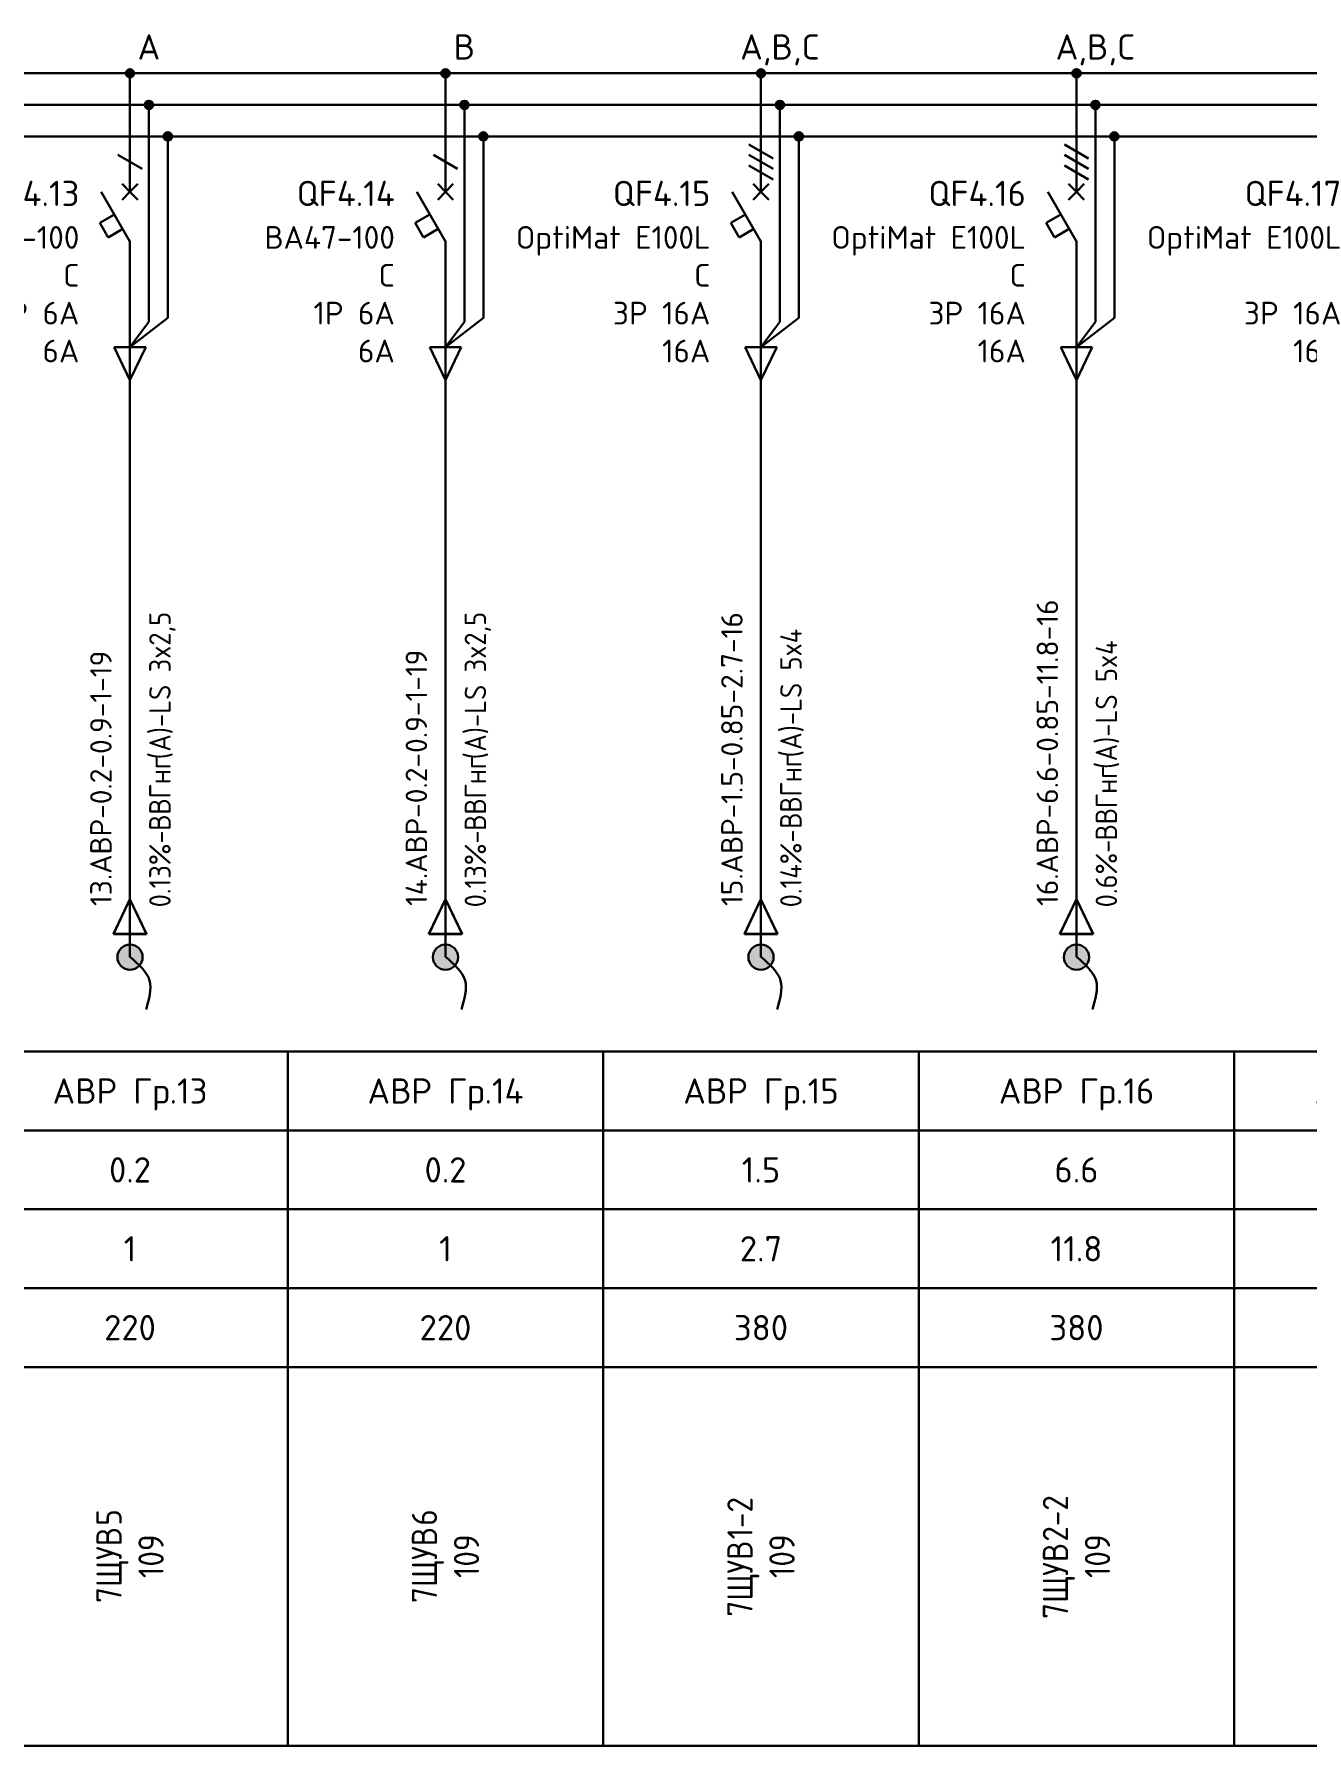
# Model space of a CAD drawing. Header units: millimetres. Extents: x -4379 to 694, y -18291 to 2656.
# Drawn here: x -1829.2 to -1728.4, y -2923.2 to -2787.7 of the extents above; entities that cross this region are included whole.
import ezdxf
from ezdxf.enums import TextEntityAlignment as Align

# ---------------------------------------------------------------- set-up
doc = ezdxf.new("R2010")
doc.units = ezdxf.units.MM
for name, color, linetype in [('Автомат защитный', 7, 'Continuous'), ('Принципиальная схема КТП -для ОДНОЛИНЕЙКИ', 7, 'Continuous'), ('ПРОВОДНИКИ', 7, 'Continuous'), ('Секция ППУ', 7, 'Continuous')]:
    doc.layers.add(name, color=color, linetype=linetype)
doc.layers.add('ЭС АВ', color=7, linetype='Continuous', lineweight=18)
doc.layers.add('ЭС рамка', color=7, linetype='Continuous', lineweight=18)
doc.styles.add('SLD_Style', font='isocpeur.ttf', dxfattribs={"width": 0.9})

# ---------------------------------------------------------------- blocks, each defined once
blk = doc.blocks.new('*U57')
h = blk.add_hatch(color=256)
h.dxf.hatch_style = 1
edge = h.paths.add_edge_path()
edge.add_ellipse((12.5, 132.5), major_axis=(0, 0.333), ratio=1, start_angle=0, end_angle=360)
h = blk.add_hatch(color=256)
h.dxf.hatch_style = 1
edge = h.paths.add_edge_path()
edge.add_ellipse((14, 130), major_axis=(0, 0.333), ratio=1, start_angle=0, end_angle=360)
h = blk.add_hatch(color=256)
h.dxf.hatch_style = 1
edge = h.paths.add_edge_path()
edge.add_ellipse((15.5, 127.5), major_axis=(0, 0.333), ratio=1, start_angle=0, end_angle=360)
at = {"lineweight": 30}
for p, q in [((14, 129.67), (14, 123.11)), ((15.5, 127.17), (15.5, 113.13)), ((14, 123.11), (14, 112.8)), ((0, 55), (25, 55)), ((0, 55), (0, 0)), ((25, 55), (25, 0)), ((0, 48.75), (25, 48.75)), ((0, 42.5), (25, 42.5)), ((0, 36.25), (25, 36.25))]:
    blk.add_line(p, q, dxfattribs=at)
at = {"layer": 'Автомат защитный', "lineweight": 30}
for p, q in [((12.5, 123.11), (12.5, 132.17)), ((11.54, 126.04), (13.46, 124.93)), ((12.5, 119.17), (10.22, 123.11)), ((10.1, 120.66), (11.26, 121.32)), ((10.77, 119.5), (10.1, 120.66)), ((11.92, 120.17), (10.77, 119.5)), ((12.5, 108.54), (12.5, 119.17))]:
    blk.add_line(p, q, dxfattribs=at)
blk.add_ellipse((12.5, 132.5), major_axis=(0, 0.333), ratio=1, start_param=-1.570796, end_param=4.712389, dxfattribs=at)
at = {"layer": 'Принципиальная схема КТП -для ОДНОЛИНЕЙКИ', "lineweight": 30}
for p, q in [((12.5, 108.54), (12.5, 99.73)), ((11.19, 64.32), (12.5, 67.06)), ((12.5, 67.06), (13.81, 64.32)), ((13.81, 64.32), (11.19, 64.32)), ((12.5, 64.32), (12.5, 62.5))]:
    blk.add_line(p, q, dxfattribs=at)
at = {"layer": 'ПРОВОДНИКИ', "lineweight": 30}
for p, q in [((12.5, 110.81), (15.5, 113.13)), ((12.5, 110.81), (14, 112.8)), ((13.75, 110.81), (11.25, 110.81)), ((11.25, 110.81), (12.5, 108.2)), ((12.5, 108.2), (13.75, 110.81)), ((11.19, 64.31), (12.5, 67.06)), ((12.5, 67.06), (13.81, 64.31)), ((13.81, 64.31), (11.19, 64.31))]:
    blk.add_line(p, q, dxfattribs=at)
at = {"layer": 'ПРОВОДНИКИ', "lineweight": 30, "ltscale": 100}
blk.add_line((12.5, 99.73), (12.5, 64.32), dxfattribs=at)
at = {"layer": 'ПРОВОДНИКИ', "color": 7, "linetype": 'Continuous', "lineweight": 30}
for centre in [(14, 130), (15.5, 127.5), (15.5, 127.5)]:
    blk.add_ellipse(centre, major_axis=(0, 0.333), ratio=1, start_param=-1.570796, end_param=4.712389, dxfattribs=at)
at = {"layer": 'ЭС АВ', "color": 7, "lineweight": 30}
for q in [(11.88, 123.74), (13.12, 123.74), (11.88, 122.49), (13.12, 122.49)]:
    blk.add_line((12.5, 123.11), q, dxfattribs=at)
at = {"layer": 'ЭС рамка', "color": 7, "linetype": 'Continuous', "lineweight": 30}
for p, q in [((0, 132.5), (12.17, 132.5)), ((12.83, 132.5), (25, 132.5))]:
    blk.add_line(p, q, dxfattribs=at)
at = {"layer": 'ЭС рамка', "color": 5, "linetype": 'Continuous', "lineweight": 30}
for p, q in [((0, 130), (13.67, 130)), ((14.33, 130), (25, 130))]:
    blk.add_line(p, q, dxfattribs=at)
at = {"layer": 'ЭС рамка', "color": 94, "linetype": 'Continuous', "lineweight": 30}
for p, q in [((0, 127.5), (15.17, 127.5)), ((15.83, 127.5), (25, 127.5))]:
    blk.add_line(p, q, dxfattribs=at)
at = {"layer": 'ЭС рамка', "lineweight": 30}
for p, q in [((25, 30), (0, 30)), ((25, 0), (0, 0))]:
    blk.add_line(p, q, dxfattribs=at)
at = {"style": 'SLD_Style'}
for tag, p in [('LABEL', (12.5, 51.88)), ('INSTALLEDPOWER', (12.5, 45.63)), ('CURRENT', (12.5, 39.37)), ('VOLTAGE', (12.5, 33.13))]:
    blk.add_attdef(tag, text='', height=2, dxfattribs=at).set_placement(p, align=Align.MIDDLE_CENTER)
blk.add_attdef('TEXT', text='', height=2, rotation=90, dxfattribs=at).set_placement((12.5, 15), align=Align.MIDDLE_CENTER)
at = {"layer": 'Автомат защитный', "style": 'SLD_Style'}
blk.add_attdef('PHASE', text='', height=2, dxfattribs=at).set_placement((14, 134.59), align=Align.MIDDLE_CENTER)
for tag, height, p in [('NUMBER', 2, (8.49, 122.99)), ('SWITCHTYPE', 1.8, (8.49, 119.5)), ('SWITCHRELEASE', 1.8, (8.49, 116.5)), ('SWITCHNOMINALCURRENT', 1.8, (8.49, 113.5)), ('SWITCHRELEASECURRENT', 1.8, (8.49, 110.5)), ('RCDTYPE', 1.8, (8.49, 107.5)), ('RCDSETPOINT', 1.8, (8.49, 104.5))]:
    blk.add_attdef(tag, text='', height=height, dxfattribs=at).set_placement(p, align=Align.MIDDLE_RIGHT)
blk.add_attdef('LINE_A', text='', height=1.7, rotation=90, dxfattribs=at).set_placement((10.19, 65.45), align=Align.MIDDLE_LEFT)
blk.add_attdef('LINE_B', text='', height=1.7, rotation=90, dxfattribs=at).set_placement((13.85, 65.45), align=Align.TOP_LEFT)
blk = doc.blocks.new('*U21')
at = {"linetype": 'ByBlock', "lineweight": 30}
h = blk.add_hatch(color=256, dxfattribs=at)
h.paths.add_polyline_path([(-0.4, 0.9, -0.414214), (0.92, 0.37), (0, -0.02)])
h.paths.add_polyline_path([(0.92, 0.37, -0.101228), (1, -0.02, -0.30039), (0.39, -0.94), (0, -0.02)])
h.paths.add_polyline_path([(-0.4, 0.9), (0.39, -0.94, -0.538), (-1, -0.02, -0.30039)])
blk.add_circle((0, -0.02), 1, dxfattribs=at)
blk.add_spline([(0, 0), (1.55, -1.88), (1.27, -4.16)], degree=3, dxfattribs=at)
blk = doc.blocks.new('*U58')
h = blk.add_hatch(color=256)
h.dxf.hatch_style = 1
edge = h.paths.add_edge_path()
edge.add_ellipse((12.5, 132.5), major_axis=(0, 0.333), ratio=1, start_angle=0, end_angle=360)
h = blk.add_hatch(color=256)
h.dxf.hatch_style = 1
edge = h.paths.add_edge_path()
edge.add_ellipse((14, 130), major_axis=(0, 0.333), ratio=1, start_angle=0, end_angle=360)
h = blk.add_hatch(color=256)
h.dxf.hatch_style = 1
edge = h.paths.add_edge_path()
edge.add_ellipse((15.5, 127.5), major_axis=(0, 0.333), ratio=1, start_angle=0, end_angle=360)
at = {"lineweight": 30}
for p, q in [((14, 129.67), (14, 123.11)), ((15.5, 127.17), (15.5, 113.13)), ((14, 123.11), (14, 112.8)), ((0, 55), (25, 55)), ((0, 55), (0, 0)), ((25, 55), (25, 0)), ((0, 48.75), (25, 48.75)), ((0, 42.5), (25, 42.5)), ((0, 36.25), (25, 36.25))]:
    blk.add_line(p, q, dxfattribs=at)
at = {"layer": 'Автомат защитный', "lineweight": 30}
for p, q in [((12.5, 123.11), (12.5, 132.17)), ((11.54, 126.87), (13.46, 125.76)), ((11.54, 126.04), (13.46, 124.93)), ((11.54, 125.2), (13.46, 124.09)), ((12.5, 119.17), (10.22, 123.11)), ((10.1, 120.66), (11.26, 121.32)), ((10.77, 119.5), (10.1, 120.66)), ((11.92, 120.17), (10.77, 119.5)), ((12.5, 108.54), (12.5, 119.17))]:
    blk.add_line(p, q, dxfattribs=at)
blk.add_ellipse((12.5, 132.5), major_axis=(0, 0.333), ratio=1, start_param=-1.570796, end_param=4.712389, dxfattribs=at)
at = {"layer": 'Принципиальная схема КТП -для ОДНОЛИНЕЙКИ', "lineweight": 30}
for p, q in [((12.5, 108.54), (12.5, 99.73)), ((11.19, 64.32), (12.5, 67.06)), ((12.5, 67.06), (13.81, 64.32)), ((13.81, 64.32), (11.19, 64.32)), ((12.5, 64.32), (12.5, 62.5))]:
    blk.add_line(p, q, dxfattribs=at)
at = {"layer": 'ПРОВОДНИКИ', "lineweight": 30}
for p, q in [((12.5, 110.81), (15.5, 113.13)), ((12.5, 110.81), (14, 112.8)), ((13.75, 110.81), (11.25, 110.81)), ((11.25, 110.81), (12.5, 108.2)), ((12.5, 108.2), (13.75, 110.81)), ((11.19, 64.31), (12.5, 67.06)), ((12.5, 67.06), (13.81, 64.31)), ((13.81, 64.31), (11.19, 64.31))]:
    blk.add_line(p, q, dxfattribs=at)
at = {"layer": 'ПРОВОДНИКИ', "lineweight": 30, "ltscale": 100}
blk.add_line((12.5, 99.73), (12.5, 64.32), dxfattribs=at)
at = {"layer": 'ПРОВОДНИКИ', "color": 7, "linetype": 'Continuous', "lineweight": 30}
for centre in [(14, 130), (15.5, 127.5), (15.5, 127.5)]:
    blk.add_ellipse(centre, major_axis=(0, 0.333), ratio=1, start_param=-1.570796, end_param=4.712389, dxfattribs=at)
at = {"layer": 'ЭС АВ', "color": 7, "lineweight": 30}
for q in [(11.88, 123.74), (13.12, 123.74), (11.88, 122.49), (13.12, 122.49)]:
    blk.add_line((12.5, 123.11), q, dxfattribs=at)
at = {"layer": 'ЭС рамка', "color": 7, "linetype": 'Continuous', "lineweight": 30}
for p, q in [((0, 132.5), (12.17, 132.5)), ((12.83, 132.5), (25, 132.5))]:
    blk.add_line(p, q, dxfattribs=at)
at = {"layer": 'ЭС рамка', "color": 5, "linetype": 'Continuous', "lineweight": 30}
for p, q in [((0, 130), (13.67, 130)), ((14.33, 130), (25, 130))]:
    blk.add_line(p, q, dxfattribs=at)
at = {"layer": 'ЭС рамка', "color": 94, "linetype": 'Continuous', "lineweight": 30}
for p, q in [((0, 127.5), (15.17, 127.5)), ((15.83, 127.5), (25, 127.5))]:
    blk.add_line(p, q, dxfattribs=at)
at = {"layer": 'ЭС рамка', "lineweight": 30}
for p, q in [((25, 30), (0, 30)), ((25, 0), (0, 0))]:
    blk.add_line(p, q, dxfattribs=at)
at = {"style": 'SLD_Style'}
for tag, p in [('LABEL', (12.5, 51.88)), ('INSTALLEDPOWER', (12.5, 45.63)), ('CURRENT', (12.5, 39.37)), ('VOLTAGE', (12.5, 33.13))]:
    blk.add_attdef(tag, text='', height=2, dxfattribs=at).set_placement(p, align=Align.MIDDLE_CENTER)
blk.add_attdef('TEXT', text='', height=2, rotation=90, dxfattribs=at).set_placement((12.5, 15), align=Align.MIDDLE_CENTER)
at = {"layer": 'Автомат защитный', "style": 'SLD_Style'}
blk.add_attdef('PHASE', text='', height=2, dxfattribs=at).set_placement((14, 134.59), align=Align.MIDDLE_CENTER)
for tag, height, p in [('NUMBER', 2, (8.49, 122.99)), ('SWITCHTYPE', 1.8, (8.49, 119.5)), ('SWITCHRELEASE', 1.8, (8.49, 116.5)), ('SWITCHNOMINALCURRENT', 1.8, (8.49, 113.5)), ('SWITCHRELEASECURRENT', 1.8, (8.49, 110.5)), ('RCDTYPE', 1.8, (8.49, 107.5)), ('RCDSETPOINT', 1.8, (8.49, 104.5))]:
    blk.add_attdef(tag, text='', height=height, dxfattribs=at).set_placement(p, align=Align.MIDDLE_RIGHT)
blk.add_attdef('LINE_A', text='', height=1.7, rotation=90, dxfattribs=at).set_placement((10.19, 65.45), align=Align.MIDDLE_LEFT)
blk.add_attdef('LINE_B', text='', height=1.7, rotation=90, dxfattribs=at).set_placement((13.85, 65.45), align=Align.TOP_LEFT)

msp = doc.modelspace()

# ---------------------------------------------------------------- block references
at = {"layer": 'Секция ППУ', "lineweight": 0}
ref = msp.add_blockref('*U57', (-1834.139, -2923.249, -0.006), dxfattribs=at)
ref.add_attrib('LABEL', 'АВР Гр.13', dxfattribs={"layer": '0', "height": 2, "style": 'SLD_Style'}).set_placement((-1821.639, -2871.374, -0.006), align=Align.MIDDLE_CENTER)
ref.add_attrib('INSTALLEDPOWER', '0.2', dxfattribs={"layer": '0', "height": 2, "style": 'SLD_Style'}).set_placement((-1821.639, -2877.624, -0.006), align=Align.MIDDLE_CENTER)
ref.add_attrib('CURRENT', '1', dxfattribs={"layer": '0', "height": 2, "style": 'SLD_Style'}).set_placement((-1821.639, -2883.874, -0.006), align=Align.MIDDLE_CENTER)
ref.add_attrib('VOLTAGE', '220', dxfattribs={"layer": '0', "height": 2, "style": 'SLD_Style'}).set_placement((-1821.639, -2890.124, -0.006), align=Align.MIDDLE_CENTER)
ref.add_attrib('LINE_A', ' 13.АВР-0.2-0.9-1-19', dxfattribs={"layer": 'Автомат защитный', "height": 1.7, "rotation": 90, "style": 'SLD_Style'}).set_placement((-1823.945, -2857.798, -0.006), align=Align.MIDDLE_LEFT)
ref.add_attrib('LINE_B_001', ' 0.13%%%-', (-1818.419, -2857.798, -0.006), dxfattribs={"layer": 'Автомат защитный', "height": 1.7, "rotation": 90, "style": 'SLD_Style', "width": 0.9})
ref.add_attrib('PHASE', 'A', dxfattribs={"layer": 'Автомат защитный', "height": 2, "style": 'SLD_Style'}).set_placement((-1820.139, -2788.658, -0.006), align=Align.MIDDLE_CENTER)
ref.add_attrib('NUMBER', 'QF4.13', dxfattribs={"layer": 'Автомат защитный', "height": 2, "style": 'SLD_Style'}).set_placement((-1825.65, -2800.262, -0.006), align=Align.MIDDLE_RIGHT)
ref.add_attrib('SWITCHTYPE', 'ВА47-100', dxfattribs={"layer": 'Автомат защитный', "height": 1.8, "style": 'SLD_Style'}).set_placement((-1825.65, -2803.749, -0.006), align=Align.MIDDLE_RIGHT)
ref.add_attrib('SWITCHRELEASE', 'C', dxfattribs={"layer": 'Автомат защитный', "height": 1.8, "style": 'SLD_Style'}).set_placement((-1825.65, -2806.749, -0.006), align=Align.MIDDLE_RIGHT)
ref.add_attrib('SWITCHNOMINALCURRENT', '1Р 6А', dxfattribs={"layer": 'Автомат защитный', "height": 1.8, "style": 'SLD_Style'}).set_placement((-1825.65, -2809.749, -0.006), align=Align.MIDDLE_RIGHT)
ref.add_attrib('SWITCHRELEASECURRENT', '6А', dxfattribs={"layer": 'Автомат защитный', "height": 1.8, "style": 'SLD_Style'}).set_placement((-1825.65, -2812.749, -0.006), align=Align.MIDDLE_RIGHT)
ref.add_attrib('TEXT_001', '7', (-1822.306, -2911.939, -0.006), dxfattribs={"layer": '0', "height": 2, "rotation": 90, "style": 'SLD_Style', "width": 0.9})
ref.add_attrib('LINE_B_002', 'ВВГнг', (-1818.419, -2850.76, -0.006), dxfattribs={"layer": 'Автомат защитный', "height": 1.7, "rotation": 90, "style": 'SLD_Style', "width": 0.9})
ref.add_attrib('LINE_B_003', '(', (-1818.419, -2845.099, -0.006), dxfattribs={"layer": 'Автомат защитный', "height": 1.7, "rotation": 90, "style": 'SLD_Style', "width": 0.9})
ref.add_attrib('LINE_B_004', 'А', (-1818.419, -2844.487, -0.006), dxfattribs={"layer": 'Автомат защитный', "height": 1.7, "rotation": 90, "style": 'SLD_Style', "width": 0.9})
ref.add_attrib('LINE_B_005', ')-LS 3x2,5', (-1818.419, -2843.11, -0.006), dxfattribs={"layer": 'Автомат защитный', "height": 1.7, "rotation": 90, "style": 'SLD_Style', "width": 0.9})
ref.add_attrib('TEXT_002', 'ЩУВ', (-1822.306, -2910.679, -0.006), dxfattribs={"layer": '0', "height": 2, "rotation": 90, "style": 'SLD_Style', "width": 0.9})
ref.add_attrib('TEXT_003', '5', (-1822.306, -2905.819, -0.006), dxfattribs={"layer": '0', "height": 2, "rotation": 90, "style": 'SLD_Style', "width": 0.9})
ref.add_attrib('TEXT_004', '109', (-1818.972, -2909.959, -0.006), dxfattribs={"layer": '0', "height": 2, "rotation": 90, "style": 'SLD_Style', "width": 0.9})
ref = msp.add_blockref('*U57', (-1809.139, -2923.249, -0.006), dxfattribs=at)
ref.add_attrib('LABEL', 'АВР Гр.14', dxfattribs={"layer": '0', "height": 2, "style": 'SLD_Style'}).set_placement((-1796.639, -2871.374, -0.006), align=Align.MIDDLE_CENTER)
ref.add_attrib('INSTALLEDPOWER', '0.2', dxfattribs={"layer": '0', "height": 2, "style": 'SLD_Style'}).set_placement((-1796.639, -2877.624, -0.006), align=Align.MIDDLE_CENTER)
ref.add_attrib('CURRENT', '1', dxfattribs={"layer": '0', "height": 2, "style": 'SLD_Style'}).set_placement((-1796.639, -2883.874, -0.006), align=Align.MIDDLE_CENTER)
ref.add_attrib('VOLTAGE', '220', dxfattribs={"layer": '0', "height": 2, "style": 'SLD_Style'}).set_placement((-1796.639, -2890.124, -0.006), align=Align.MIDDLE_CENTER)
ref.add_attrib('LINE_A', ' 14.АВР-0.2-0.9-1-19', dxfattribs={"layer": 'Автомат защитный', "height": 1.7, "rotation": 90, "style": 'SLD_Style'}).set_placement((-1798.945, -2857.798, -0.006), align=Align.MIDDLE_LEFT)
ref.add_attrib('LINE_B_001', ' 0.13%%%-', (-1793.419, -2857.798, -0.006), dxfattribs={"layer": 'Автомат защитный', "height": 1.7, "rotation": 90, "style": 'SLD_Style', "width": 0.9})
ref.add_attrib('PHASE', 'B', dxfattribs={"layer": 'Автомат защитный', "height": 2, "style": 'SLD_Style'}).set_placement((-1795.139, -2788.658, -0.006), align=Align.MIDDLE_CENTER)
ref.add_attrib('NUMBER', 'QF4.14', dxfattribs={"layer": 'Автомат защитный', "height": 2, "style": 'SLD_Style'}).set_placement((-1800.65, -2800.262, -0.006), align=Align.MIDDLE_RIGHT)
ref.add_attrib('SWITCHTYPE', 'ВА47-100', dxfattribs={"layer": 'Автомат защитный', "height": 1.8, "style": 'SLD_Style'}).set_placement((-1800.65, -2803.749, -0.006), align=Align.MIDDLE_RIGHT)
ref.add_attrib('SWITCHRELEASE', 'C', dxfattribs={"layer": 'Автомат защитный', "height": 1.8, "style": 'SLD_Style'}).set_placement((-1800.65, -2806.749, -0.006), align=Align.MIDDLE_RIGHT)
ref.add_attrib('SWITCHNOMINALCURRENT', '1Р 6А', dxfattribs={"layer": 'Автомат защитный', "height": 1.8, "style": 'SLD_Style'}).set_placement((-1800.65, -2809.749, -0.006), align=Align.MIDDLE_RIGHT)
ref.add_attrib('SWITCHRELEASECURRENT', '6А', dxfattribs={"layer": 'Автомат защитный', "height": 1.8, "style": 'SLD_Style'}).set_placement((-1800.65, -2812.749, -0.006), align=Align.MIDDLE_RIGHT)
ref.add_attrib('TEXT_001', '7', (-1797.306, -2911.939, -0.006), dxfattribs={"layer": '0', "height": 2, "rotation": 90, "style": 'SLD_Style', "width": 0.9})
ref.add_attrib('LINE_B_002', 'ВВГнг', (-1793.419, -2850.76, -0.006), dxfattribs={"layer": 'Автомат защитный', "height": 1.7, "rotation": 90, "style": 'SLD_Style', "width": 0.9})
ref.add_attrib('LINE_B_003', '(', (-1793.419, -2845.099, -0.006), dxfattribs={"layer": 'Автомат защитный', "height": 1.7, "rotation": 90, "style": 'SLD_Style', "width": 0.9})
ref.add_attrib('LINE_B_004', 'А', (-1793.419, -2844.487, -0.006), dxfattribs={"layer": 'Автомат защитный', "height": 1.7, "rotation": 90, "style": 'SLD_Style', "width": 0.9})
ref.add_attrib('LINE_B_005', ')-LS 3x2,5', (-1793.419, -2843.11, -0.006), dxfattribs={"layer": 'Автомат защитный', "height": 1.7, "rotation": 90, "style": 'SLD_Style', "width": 0.9})
ref.add_attrib('TEXT_002', 'ЩУВ', (-1797.306, -2910.679, -0.006), dxfattribs={"layer": '0', "height": 2, "rotation": 90, "style": 'SLD_Style', "width": 0.9})
ref.add_attrib('TEXT_003', '6', (-1797.306, -2905.819, -0.006), dxfattribs={"layer": '0', "height": 2, "rotation": 90, "style": 'SLD_Style', "width": 0.9})
ref.add_attrib('TEXT_004', '109', (-1793.972, -2909.959, -0.006), dxfattribs={"layer": '0', "height": 2, "rotation": 90, "style": 'SLD_Style', "width": 0.9})
ref = msp.add_blockref('*U58', (-1784.139, -2923.249, -0.006), dxfattribs=at)
ref.add_attrib('LABEL', 'АВР Гр.15', dxfattribs={"layer": '0', "height": 2, "style": 'SLD_Style'}).set_placement((-1771.639, -2871.374, -0.006), align=Align.MIDDLE_CENTER)
ref.add_attrib('INSTALLEDPOWER', '1.5', dxfattribs={"layer": '0', "height": 2, "style": 'SLD_Style'}).set_placement((-1771.639, -2877.624, -0.006), align=Align.MIDDLE_CENTER)
ref.add_attrib('CURRENT', '2.7', dxfattribs={"layer": '0', "height": 2, "style": 'SLD_Style'}).set_placement((-1771.639, -2883.874, -0.006), align=Align.MIDDLE_CENTER)
ref.add_attrib('VOLTAGE', '380', dxfattribs={"layer": '0', "height": 2, "style": 'SLD_Style'}).set_placement((-1771.639, -2890.124, -0.006), align=Align.MIDDLE_CENTER)
ref.add_attrib('LINE_A', ' 15.АВР-1.5-0.85-2.7-16', dxfattribs={"layer": 'Автомат защитный', "height": 1.7, "rotation": 90, "style": 'SLD_Style'}).set_placement((-1773.945, -2857.798, -0.006), align=Align.MIDDLE_LEFT)
ref.add_attrib('LINE_B_001', ' 0.14%%%-', (-1768.419, -2857.798, -0.006), dxfattribs={"layer": 'Автомат защитный', "height": 1.7, "rotation": 90, "style": 'SLD_Style', "width": 0.9})
ref.add_attrib('PHASE', 'A,B,C', dxfattribs={"layer": 'Автомат защитный', "height": 2, "style": 'SLD_Style'}).set_placement((-1770.139, -2788.658, -0.006), align=Align.MIDDLE_CENTER)
ref.add_attrib('NUMBER', 'QF4.15', dxfattribs={"layer": 'Автомат защитный', "height": 2, "style": 'SLD_Style'}).set_placement((-1775.65, -2800.262, -0.006), align=Align.MIDDLE_RIGHT)
ref.add_attrib('SWITCHTYPE', 'OptiMat E100L', dxfattribs={"layer": 'Автомат защитный', "height": 1.8, "style": 'SLD_Style'}).set_placement((-1775.65, -2803.749, -0.006), align=Align.MIDDLE_RIGHT)
ref.add_attrib('SWITCHRELEASE', 'C', dxfattribs={"layer": 'Автомат защитный', "height": 1.8, "style": 'SLD_Style'}).set_placement((-1775.65, -2806.749, -0.006), align=Align.MIDDLE_RIGHT)
ref.add_attrib('SWITCHNOMINALCURRENT', '3Р 16А', dxfattribs={"layer": 'Автомат защитный', "height": 1.8, "style": 'SLD_Style'}).set_placement((-1775.65, -2809.749, -0.006), align=Align.MIDDLE_RIGHT)
ref.add_attrib('SWITCHRELEASECURRENT', '16А', dxfattribs={"layer": 'Автомат защитный', "height": 1.8, "style": 'SLD_Style'}).set_placement((-1775.65, -2812.749, -0.006), align=Align.MIDDLE_RIGHT)
ref.add_attrib('TEXT_001', '7', (-1772.306, -2913.019, -0.006), dxfattribs={"layer": '0', "height": 2, "rotation": 90, "style": 'SLD_Style', "width": 0.9})
ref.add_attrib('LINE_B_002', 'ВВГнг', (-1768.419, -2850.607, -0.006), dxfattribs={"layer": 'Автомат защитный', "height": 1.7, "rotation": 90, "style": 'SLD_Style', "width": 0.9})
ref.add_attrib('LINE_B_003', '(', (-1768.419, -2844.946, -0.006), dxfattribs={"layer": 'Автомат защитный', "height": 1.7, "rotation": 90, "style": 'SLD_Style', "width": 0.9})
ref.add_attrib('LINE_B_004', 'А', (-1768.419, -2844.334, -0.006), dxfattribs={"layer": 'Автомат защитный', "height": 1.7, "rotation": 90, "style": 'SLD_Style', "width": 0.9})
ref.add_attrib('LINE_B_005', ')-LS 5x4', (-1768.419, -2842.957, -0.006), dxfattribs={"layer": 'Автомат защитный', "height": 1.7, "rotation": 90, "style": 'SLD_Style', "width": 0.9})
ref.add_attrib('TEXT_002', 'ЩУВ', (-1772.306, -2911.759, -0.006), dxfattribs={"layer": '0', "height": 2, "rotation": 90, "style": 'SLD_Style', "width": 0.9})
ref.add_attrib('TEXT_003', '1-2', (-1772.306, -2906.899, -0.006), dxfattribs={"layer": '0', "height": 2, "rotation": 90, "style": 'SLD_Style', "width": 0.9})
ref.add_attrib('TEXT_004', '109', (-1768.972, -2909.959, -0.006), dxfattribs={"layer": '0', "height": 2, "rotation": 90, "style": 'SLD_Style', "width": 0.9})
ref = msp.add_blockref('*U58', (-1759.139, -2923.249, -0.006), dxfattribs=at)
ref.add_attrib('LABEL', 'АВР Гр.16', dxfattribs={"layer": '0', "height": 2, "style": 'SLD_Style'}).set_placement((-1746.639, -2871.374, -0.006), align=Align.MIDDLE_CENTER)
ref.add_attrib('INSTALLEDPOWER', '6.6', dxfattribs={"layer": '0', "height": 2, "style": 'SLD_Style'}).set_placement((-1746.639, -2877.624, -0.006), align=Align.MIDDLE_CENTER)
ref.add_attrib('CURRENT', '11.8', dxfattribs={"layer": '0', "height": 2, "style": 'SLD_Style'}).set_placement((-1746.639, -2883.874, -0.006), align=Align.MIDDLE_CENTER)
ref.add_attrib('VOLTAGE', '380', dxfattribs={"layer": '0', "height": 2, "style": 'SLD_Style'}).set_placement((-1746.639, -2890.124, -0.006), align=Align.MIDDLE_CENTER)
ref.add_attrib('LINE_A', ' 16.АВР-6.6-0.85-11.8-16', dxfattribs={"layer": 'Автомат защитный', "height": 1.7, "rotation": 90, "style": 'SLD_Style'}).set_placement((-1748.945, -2857.798, -0.006), align=Align.MIDDLE_LEFT)
ref.add_attrib('LINE_B_001', ' 0.6%%%-', (-1743.419, -2857.798, -0.006), dxfattribs={"layer": 'Автомат защитный', "height": 1.7, "rotation": 90, "style": 'SLD_Style', "width": 0.9})
ref.add_attrib('PHASE', 'A,B,C', dxfattribs={"layer": 'Автомат защитный', "height": 2, "style": 'SLD_Style'}).set_placement((-1745.139, -2788.658, -0.006), align=Align.MIDDLE_CENTER)
ref.add_attrib('NUMBER', 'QF4.16', dxfattribs={"layer": 'Автомат защитный', "height": 2, "style": 'SLD_Style'}).set_placement((-1750.65, -2800.262, -0.006), align=Align.MIDDLE_RIGHT)
ref.add_attrib('SWITCHTYPE', 'OptiMat E100L', dxfattribs={"layer": 'Автомат защитный', "height": 1.8, "style": 'SLD_Style'}).set_placement((-1750.65, -2803.749, -0.006), align=Align.MIDDLE_RIGHT)
ref.add_attrib('SWITCHRELEASE', 'C', dxfattribs={"layer": 'Автомат защитный', "height": 1.8, "style": 'SLD_Style'}).set_placement((-1750.65, -2806.749, -0.006), align=Align.MIDDLE_RIGHT)
ref.add_attrib('SWITCHNOMINALCURRENT', '3Р 16А', dxfattribs={"layer": 'Автомат защитный', "height": 1.8, "style": 'SLD_Style'}).set_placement((-1750.65, -2809.749, -0.006), align=Align.MIDDLE_RIGHT)
ref.add_attrib('SWITCHRELEASECURRENT', '16А', dxfattribs={"layer": 'Автомат защитный', "height": 1.8, "style": 'SLD_Style'}).set_placement((-1750.65, -2812.749, -0.006), align=Align.MIDDLE_RIGHT)
ref.add_attrib('TEXT_001', '7', (-1747.306, -2913.199, -0.006), dxfattribs={"layer": '0', "height": 2, "rotation": 90, "style": 'SLD_Style', "width": 0.9})
ref.add_attrib('LINE_B_002', 'ВВГнг', (-1743.419, -2851.525, -0.006), dxfattribs={"layer": 'Автомат защитный', "height": 1.7, "rotation": 90, "style": 'SLD_Style', "width": 0.9})
ref.add_attrib('LINE_B_003', '(', (-1743.419, -2845.864, -0.006), dxfattribs={"layer": 'Автомат защитный', "height": 1.7, "rotation": 90, "style": 'SLD_Style', "width": 0.9})
ref.add_attrib('LINE_B_004', 'А', (-1743.419, -2845.252, -0.006), dxfattribs={"layer": 'Автомат защитный', "height": 1.7, "rotation": 90, "style": 'SLD_Style', "width": 0.9})
ref.add_attrib('LINE_B_005', ')-LS 5x4', (-1743.419, -2843.875, -0.006), dxfattribs={"layer": 'Автомат защитный', "height": 1.7, "rotation": 90, "style": 'SLD_Style', "width": 0.9})
ref.add_attrib('TEXT_002', 'ЩУВ', (-1747.306, -2911.939, -0.006), dxfattribs={"layer": '0', "height": 2, "rotation": 90, "style": 'SLD_Style', "width": 0.9})
ref.add_attrib('TEXT_003', '2-2', (-1747.306, -2907.079, -0.006), dxfattribs={"layer": '0', "height": 2, "rotation": 90, "style": 'SLD_Style', "width": 0.9})
ref.add_attrib('TEXT_004', '109', (-1743.972, -2909.959, -0.006), dxfattribs={"layer": '0', "height": 2, "rotation": 90, "style": 'SLD_Style', "width": 0.9})
ref = msp.add_blockref('*U58', (-1734.139, -2923.249, -0.006), dxfattribs=at)
ref.add_attrib('LABEL', 'АВР Гр.17', dxfattribs={"layer": '0', "height": 2, "style": 'SLD_Style'}).set_placement((-1721.639, -2871.374, -0.006), align=Align.MIDDLE_CENTER)
ref.add_attrib('INSTALLEDPOWER', '4.2', dxfattribs={"layer": '0', "height": 2, "style": 'SLD_Style'}).set_placement((-1721.639, -2877.624, -0.006), align=Align.MIDDLE_CENTER)
ref.add_attrib('CURRENT', '7.5', dxfattribs={"layer": '0', "height": 2, "style": 'SLD_Style'}).set_placement((-1721.639, -2883.874, -0.006), align=Align.MIDDLE_CENTER)
ref.add_attrib('VOLTAGE', '380', dxfattribs={"layer": '0', "height": 2, "style": 'SLD_Style'}).set_placement((-1721.639, -2890.124, -0.006), align=Align.MIDDLE_CENTER)
ref.add_attrib('LINE_A', ' 17.АВР-4.2-0.85-7.5-17', dxfattribs={"layer": 'Автомат защитный', "height": 1.7, "rotation": 90, "style": 'SLD_Style'}).set_placement((-1723.945, -2857.798, -0.006), align=Align.MIDDLE_LEFT)
ref.add_attrib('LINE_B_001', ' 0.4%%%-', (-1718.419, -2857.798, -0.006), dxfattribs={"layer": 'Автомат защитный', "height": 1.7, "rotation": 90, "style": 'SLD_Style', "width": 0.9})
ref.add_attrib('PHASE', 'A,B,C', dxfattribs={"layer": 'Автомат защитный', "height": 2, "style": 'SLD_Style'}).set_placement((-1720.139, -2788.658, -0.006), align=Align.MIDDLE_CENTER)
ref.add_attrib('NUMBER', 'QF4.17', dxfattribs={"layer": 'Автомат защитный', "height": 2, "style": 'SLD_Style'}).set_placement((-1725.65, -2800.262, -0.006), align=Align.MIDDLE_RIGHT)
ref.add_attrib('SWITCHTYPE', 'OptiMat E100L', dxfattribs={"layer": 'Автомат защитный', "height": 1.8, "style": 'SLD_Style'}).set_placement((-1725.65, -2803.749, -0.006), align=Align.MIDDLE_RIGHT)
ref.add_attrib('SWITCHRELEASE', 'C', dxfattribs={"layer": 'Автомат защитный', "height": 1.8, "style": 'SLD_Style'}).set_placement((-1725.65, -2806.749, -0.006), align=Align.MIDDLE_RIGHT)
ref.add_attrib('SWITCHNOMINALCURRENT', '3Р 16А', dxfattribs={"layer": 'Автомат защитный', "height": 1.8, "style": 'SLD_Style'}).set_placement((-1725.65, -2809.749, -0.006), align=Align.MIDDLE_RIGHT)
ref.add_attrib('SWITCHRELEASECURRENT', '16А', dxfattribs={"layer": 'Автомат защитный', "height": 1.8, "style": 'SLD_Style'}).set_placement((-1725.65, -2812.749, -0.006), align=Align.MIDDLE_RIGHT)
ref.add_attrib('TEXT_001', '7', (-1722.306, -2913.199, -0.006), dxfattribs={"layer": '0', "height": 2, "rotation": 90, "style": 'SLD_Style', "width": 0.9})
ref.add_attrib('LINE_B_002', 'ВВГнг', (-1718.419, -2851.372, -0.006), dxfattribs={"layer": 'Автомат защитный', "height": 1.7, "rotation": 90, "style": 'SLD_Style', "width": 0.9})
ref.add_attrib('LINE_B_003', '(', (-1718.419, -2845.711, -0.006), dxfattribs={"layer": 'Автомат защитный', "height": 1.7, "rotation": 90, "style": 'SLD_Style', "width": 0.9})
ref.add_attrib('LINE_B_004', 'А', (-1718.419, -2845.099, -0.006), dxfattribs={"layer": 'Автомат защитный', "height": 1.7, "rotation": 90, "style": 'SLD_Style', "width": 0.9})
ref.add_attrib('LINE_B_005', ')-LS 5x4', (-1718.419, -2843.722, -0.006), dxfattribs={"layer": 'Автомат защитный', "height": 1.7, "rotation": 90, "style": 'SLD_Style', "width": 0.9})
ref.add_attrib('TEXT_002', 'ЩУВ', (-1722.306, -2911.939, -0.006), dxfattribs={"layer": '0', "height": 2, "rotation": 90, "style": 'SLD_Style', "width": 0.9})
ref.add_attrib('TEXT_003', '3-2', (-1722.306, -2907.079, -0.006), dxfattribs={"layer": '0', "height": 2, "rotation": 90, "style": 'SLD_Style', "width": 0.9})
ref.add_attrib('TEXT_004', '109', (-1718.972, -2909.959, -0.006), dxfattribs={"layer": '0', "height": 2, "rotation": 90, "style": 'SLD_Style', "width": 0.9})
for p in [(-1821.639, -2860.749, -0.006), (-1796.639, -2860.749, -0.006), (-1771.639, -2860.749, -0.006), (-1746.639, -2860.749, -0.006)]:
    msp.add_blockref('*U21', p, dxfattribs=at)

doc.saveas('drawing.dxf')
